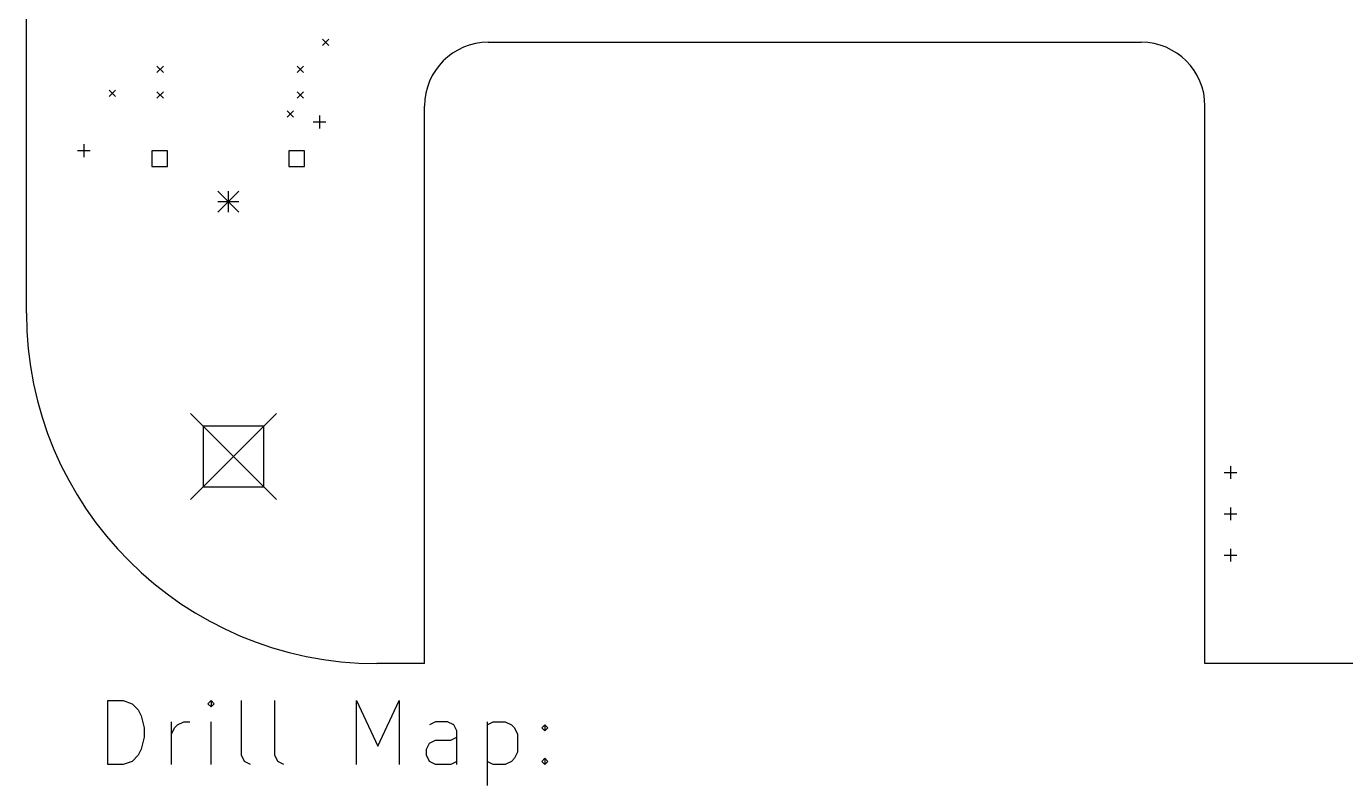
# Model space of a CAD drawing. Extents: x 26.4 to 118.5, y -105.1 to -23.5.
# Drawn here: x 28.5 to 69.91, y -82.33 to -58.5 of the extents above; entities that cross this region are included whole.
import ezdxf

# ---------------------------------------------------------------- set-up
doc = ezdxf.new("R2010")
doc.units = 0
doc.layers.add('BLACK', color=7, linetype='CONTINUOUS')

msp = doc.modelspace()

# ---------------------------------------------------------------- linework, layer by layer
at = {"layer": 'BLACK', "linetype": 'CONTINUOUS'}
for p, q in [((28.5, -67.5), (28.5, -34.5)), ((37.8, -58.9), (38, -59.1)), ((38, -58.9), (37.8, -59.1)), ((43, -59), (63.5, -59)), ((32.6, -59.75), (32.8, -59.95)), ((32.8, -59.75), (32.6, -59.95)), ((37, -59.75), (37.2, -59.95)), ((37.2, -59.75), (37, -59.95)), ((31.1, -60.5), (31.3, -60.7)), ((31.3, -60.5), (31.1, -60.7)), ((32.6, -60.55), (32.8, -60.75)), ((32.8, -60.55), (32.6, -60.75)), ((37, -60.55), (37.2, -60.75)), ((37.2, -60.55), (37, -60.75)), ((36.684901, -61.148144), (36.884901, -61.348144)), ((36.884901, -61.148144), (36.684901, -61.348144)), ((41, -78.5), (41, -61)), ((65.5, -78.5), (65.5, -61)), ((37.5, -61.5), (37.9, -61.5)), ((37.7, -61.3), (37.7, -61.7)), ((30.1, -62.4), (30.5, -62.4)), ((30.3, -62.2), (30.3, -62.6)), ((32.93249, -62.40251), (32.43751, -62.40251)), ((32.43751, -62.40251), (32.43751, -62.89749)), ((32.93249, -62.89749), (32.93249, -62.40251)), ((37.23249, -62.40251), (36.73751, -62.40251)), ((36.73751, -62.40251), (36.73751, -62.89749)), ((37.23249, -62.89749), (37.23249, -62.40251)), ((32.43751, -62.89749), (32.93249, -62.89749)), ((36.73751, -62.89749), (37.23249, -62.89749)), ((34.505, -63.67), (35.165, -64.33)), ((35.165, -63.67), (34.505, -64.33)), ((34.835, -63.67), (34.835, -64.33)), ((34.505, -64), (35.165, -64)), ((33.65, -70.65), (36.35, -73.35)), ((36.35, -70.65), (33.65, -73.35)), ((35.954603, -71.045397), (34.045397, -71.045397)), ((34.045397, -71.045397), (34.045397, -72.954603)), ((35.954603, -72.954603), (35.954603, -71.045397)), ((66.3, -72.3), (66.3, -72.7)), ((66.1, -72.5), (66.5, -72.5)), ((34.045397, -72.954603), (35.954603, -72.954603)), ((66.3, -73.6), (66.3, -74)), ((66.1, -73.8), (66.5, -73.8)), ((66.3, -74.9), (66.3, -75.3)), ((66.1, -75.1), (66.5, -75.1)), ((41, -78.5), (39.5, -78.5)), ((107.5, -78.5), (65.5, -78.5)), ((31.057768, -81.664838), (31.057768, -79.664838)), ((31.057768, -79.664838), (31.533958, -79.664838)), ((31.533958, -79.664838), (31.819673, -79.760076)), ((31.819673, -79.760076), (32.010149, -79.950552)), ((34.295863, -79.664838), (34.200625, -79.760076)), ((34.200625, -79.760076), (34.295863, -79.855314)), ((34.391101, -79.760076), (34.295863, -79.664838)), ((34.295863, -79.664838), (34.295863, -79.855314)), ((34.295863, -79.855314), (34.391101, -79.760076)), ((35.248244, -81.379123), (35.248244, -79.664838)), ((36.295863, -81.379123), (36.295863, -79.664838)), ((38.867292, -81.664838), (38.867292, -79.664838)), ((38.867292, -79.664838), (39.533959, -81.093409)), ((39.533959, -81.093409), (40.200625, -79.664838)), ((40.200625, -79.664838), (40.200625, -81.664838)), ((32.010149, -79.950552), (32.105387, -80.141028)), ((32.105387, -80.141028), (32.200625, -80.52198)), ((33.057768, -81.664838), (33.057768, -80.331504)), ((33.248244, -80.426742), (33.43872, -80.331504)), ((33.43872, -80.331504), (33.629197, -80.331504)), ((34.295863, -81.664838), (34.295863, -80.331504)), ((41.343482, -80.331504), (41.153006, -80.426742)), ((41.724435, -80.331504), (41.343482, -80.331504)), ((41.914911, -80.426742), (41.724435, -80.331504)), ((42.96253, -80.331504), (42.96253, -82.331504)), ((42.96253, -80.426742), (43.153006, -80.331504)), ((43.153006, -80.331504), (43.533959, -80.331504)), ((43.533959, -80.331504), (43.724435, -80.426742)), ((32.200625, -80.52198), (32.200625, -80.807695)), ((33.057768, -80.712457), (33.153006, -80.52198)), ((33.153006, -80.52198), (33.248244, -80.426742)), ((42.010149, -80.617219), (41.914911, -80.426742)), ((42.010149, -81.664838), (42.010149, -80.617219)), ((43.724435, -80.426742), (43.819673, -80.52198)), ((43.819673, -80.52198), (43.914911, -80.712457)), ((43.914911, -80.712457), (43.914911, -81.283885)), ((44.676816, -80.52198), (44.772054, -80.426742)), ((44.772054, -80.617219), (44.676816, -80.52198)), ((44.772054, -80.426742), (44.867292, -80.52198)), ((44.772054, -80.426742), (44.772054, -80.617219)), ((44.867292, -80.52198), (44.772054, -80.617219)), ((32.200625, -80.807695), (32.105387, -81.188647)), ((41.057768, -81.188647), (41.153006, -80.998171)), ((41.153006, -80.998171), (41.343482, -80.902933)), ((41.343482, -80.902933), (41.819673, -80.902933)), ((41.819673, -80.902933), (42.010149, -80.807695)), ((31.819673, -81.5696), (31.533958, -81.664838)), ((32.010149, -81.379123), (31.819673, -81.5696)), ((32.105387, -81.188647), (32.010149, -81.379123)), ((35.343482, -81.5696), (35.248244, -81.379123)), ((35.533958, -81.664838), (35.343482, -81.5696)), ((36.391101, -81.5696), (36.295863, -81.379123)), ((36.581577, -81.664838), (36.391101, -81.5696)), ((41.057768, -81.379123), (41.057768, -81.188647)), ((41.153006, -81.5696), (41.057768, -81.379123)), ((41.343482, -81.664838), (41.153006, -81.5696)), ((42.010149, -81.5696), (41.819673, -81.664838)), ((43.153006, -81.664838), (42.96253, -81.5696)), ((43.724435, -81.5696), (43.533959, -81.664838)), ((43.819673, -81.474361), (43.724435, -81.5696)), ((43.914911, -81.283885), (43.819673, -81.474361)), ((44.676816, -81.5696), (44.772054, -81.474361)), ((44.772054, -81.664838), (44.676816, -81.5696)), ((44.772054, -81.474361), (44.867292, -81.5696)), ((44.772054, -81.474361), (44.772054, -81.664838)), ((44.867292, -81.5696), (44.772054, -81.664838)), ((31.533958, -81.664838), (31.057768, -81.664838)), ((41.819673, -81.664838), (41.343482, -81.664838)), ((43.533959, -81.664838), (43.153006, -81.664838))]:
    msp.add_line(p, q, dxfattribs=at)
at = {"layer": 'BLACK'}
for centre, radius, start, end in [((43, -61), 2, 90, 180), ((63.5, -61), 2, 0, 90), ((39.5, -67.5), 11, -180, -90)]:
    msp.add_arc(centre, radius, start, end, dxfattribs=at)

doc.saveas('drawing.dxf')
